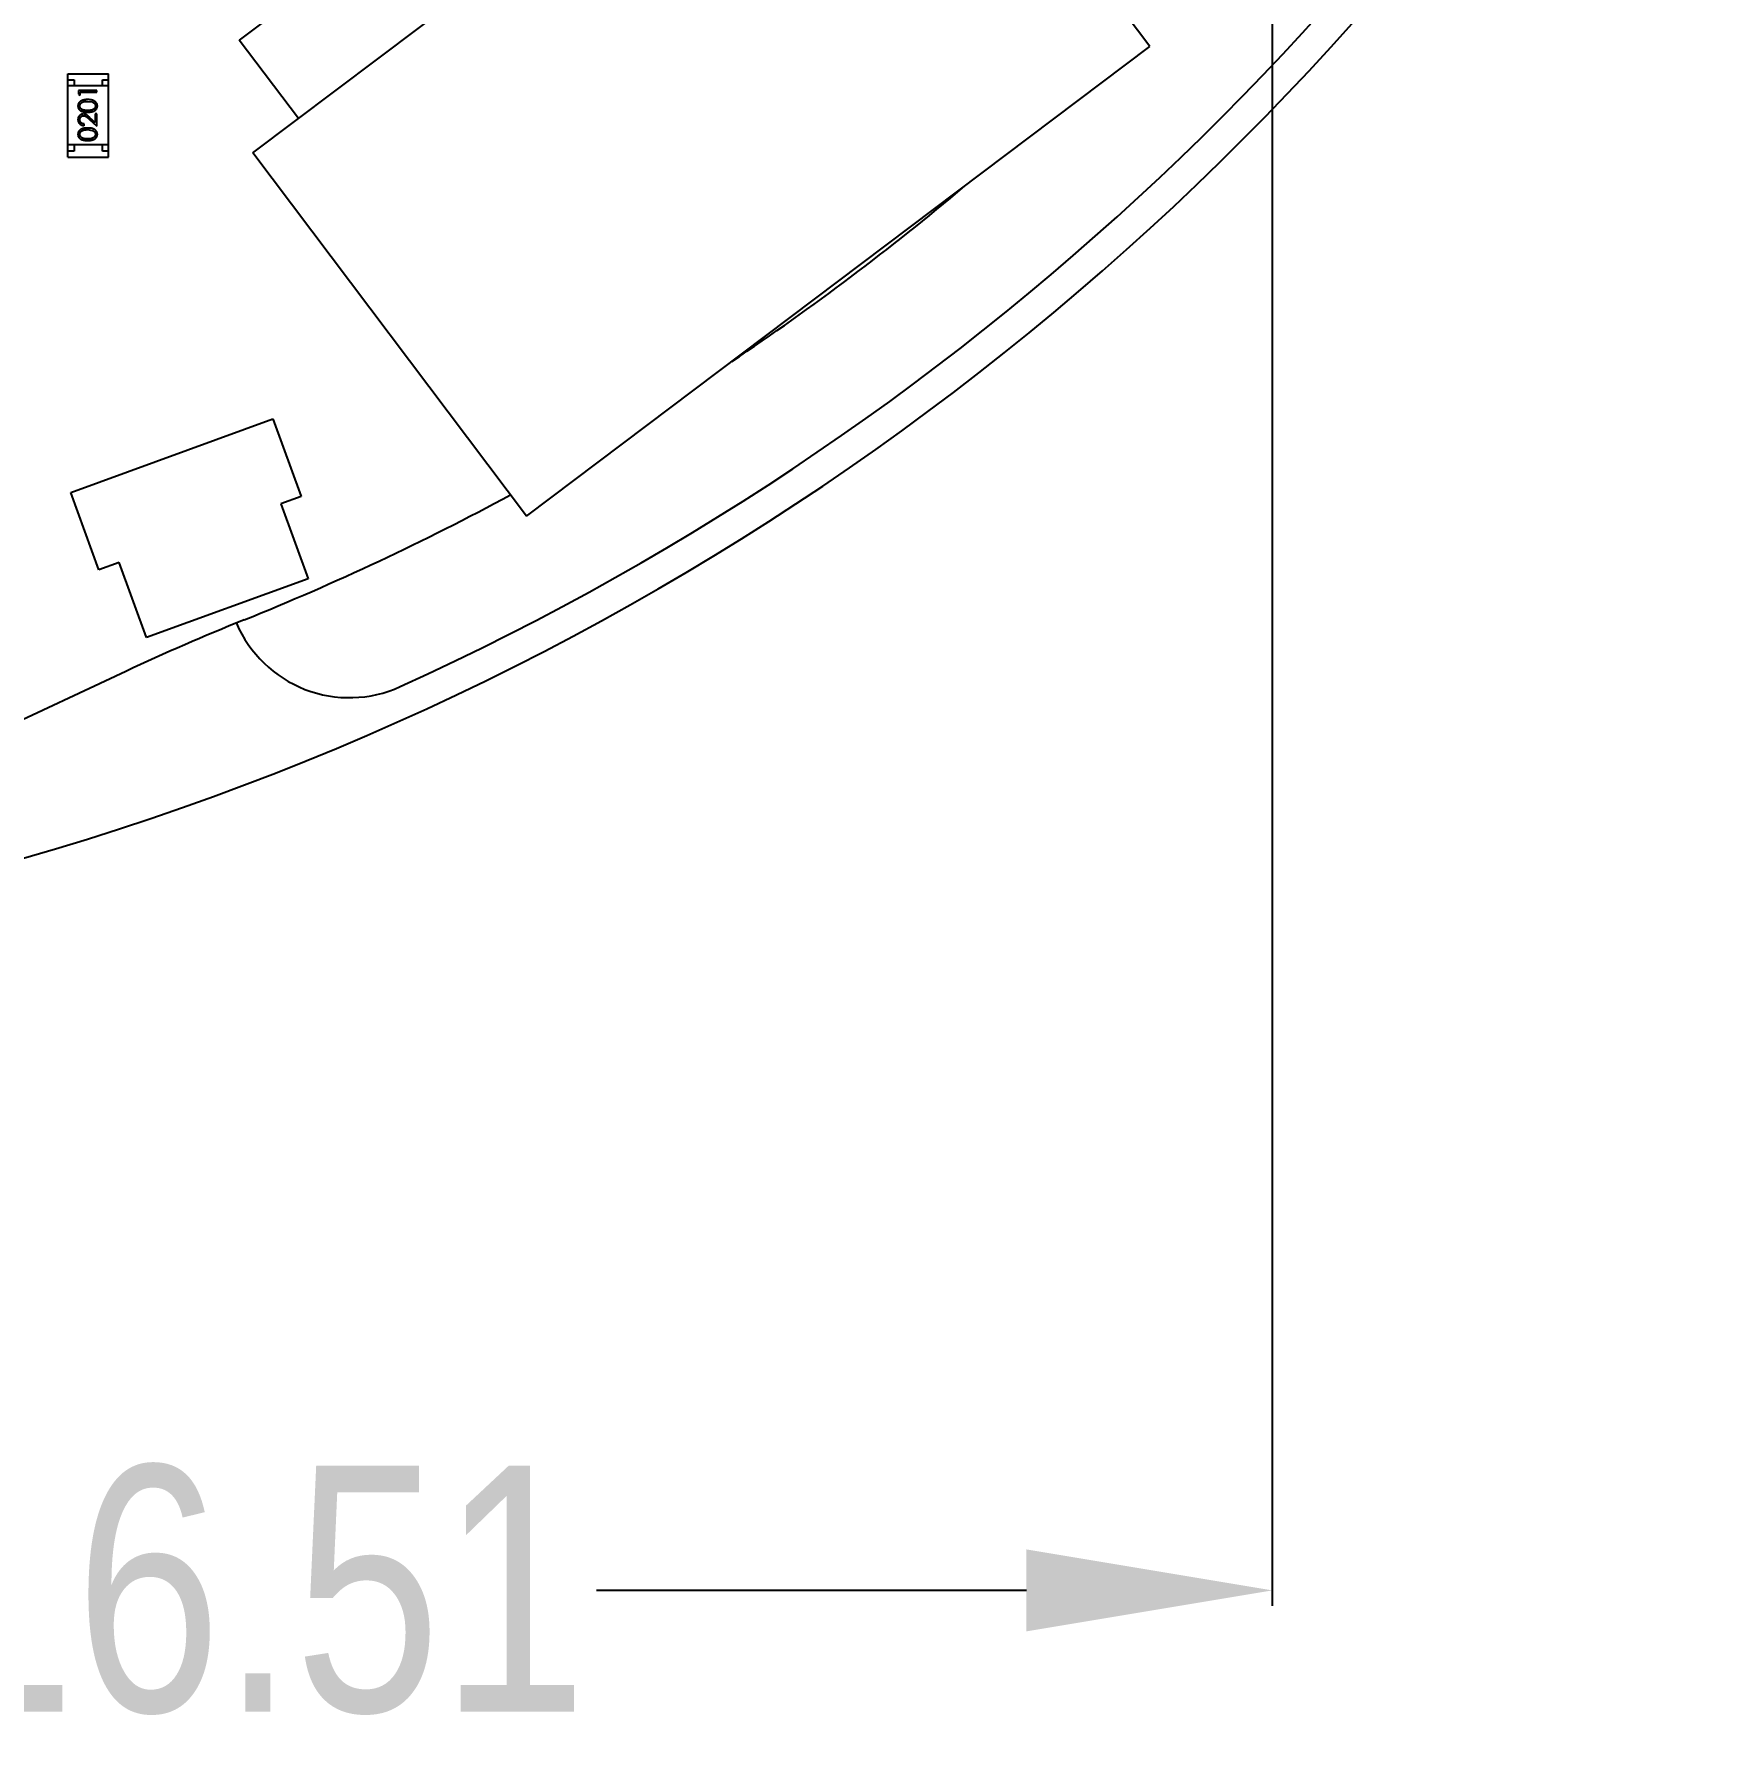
# Model space of a CAD drawing. Header units: inches. Extents: x 398 to 599, y 40 to 151.
# Drawn here: x 560.19 to 573.9, y 63.55 to 77.52 of the extents above; entities that cross this region are included whole.
import ezdxf

# ---------------------------------------------------------------- set-up
doc = ezdxf.new("R2010")
doc.units = ezdxf.units.IN
doc.header["$LTSCALE"] = 1.21
doc.header["$MEASUREMENT"] = 0
doc.header["$PDMODE"] = 3
doc.header["$PDSIZE"] = 0.3125
doc.layers.get('0').update_dxf_attribs({"linetype": 'CONTINUOUS'})
doc.layers.get('Defpoints').update_dxf_attribs({"linetype": 'CONTINUOUS'})
doc.layers.add('DIM', color=3, linetype='CONTINUOUS')
doc.styles.get("Standard").update_dxf_attribs({"font": 'txt', "width": 0.8})
doc.dimstyles.get("Standard").update_dxf_attribs({"dimtxt": 0.15625, "dimasz": 0.1875, "dimexe": 0.125, "dimexo": 0.0625, "dimgap": 0.09, "dimtad": 0, "dimtih": 1, "dimtoh": 1, "dimzin": 4, "dimdsep": 46, "dimtxsty": 'Standard', "dimblk": '_FILLED', "dimblk1": '_FILLED', "dimblk2": '_FILLED', "dimcen": 0.09, "dimazin": 1, "dimtp": 0.01, "dimtm": 0.01, "dimtfac": 1, "dimtofl": 0, "dimtmove": 0, "dimatfit": 3, "dimldrblk": '_FILLED', "dimfxl": 1, "dimtolj": 1, "dimtzin": 4, "dimarcsym": 0})

# ---------------------------------------------------------------- blocks, each defined once
blk = doc.blocks.new('_FILLED')
at = {"color": 0, "linetype": 'ByBlock'}
blk.add_solid([(0, 0), (-1, 0.1667), (-1, -0.1667)], dxfattribs=at)
blk = doc.blocks.new('*D71')
at = {"layer": 'Defpoints', "color": 0}
for p in [(570.261, 87.005), (553.751, 68.402), (553.751, 64.859)]:
    blk.add_point(p, dxfattribs=at)
at = {"layer": 'DIM', "color": 0, "lineweight": -2}
for p, q in [((570.261, 86.943), (570.261, 64.734)), ((553.751, 68.34), (553.751, 64.734)), ((555.751, 64.859), (559.249, 64.859)), ((568.261, 64.859), (564.763, 64.859))]:
    blk.add_line(p, q, dxfattribs=at)
at = {"layer": 'DIM', "color": 0, "lineweight": -2, "xscale": 2, "yscale": 2, "zscale": 2, "rotation": 180}
blk.add_blockref('_FILLED', (553.751, 64.859), dxfattribs=at)
at = {"layer": 'DIM', "color": 0, "lineweight": -2, "xscale": 2, "yscale": 2, "zscale": 2}
blk.add_blockref('_FILLED', (570.261, 64.859), dxfattribs=at)
at = {"layer": 'DIM', "color": 0, "insert": (562.006, 64.859), "char_height": 2, "attachment_point": 5}
blk.add_mtext('\\A1;16.51', dxfattribs=at)

msp = doc.modelspace()

# ---------------------------------------------------------------- linework, layer by layer
at = {"color": 7, "linetype": 'Continuous'}
for p, q in [((566.186, 80.739), (561.854, 77.475)), ((561.966, 76.557), (567.037, 80.379)), ((569.264, 77.424), (567.037, 80.379)), ((562.336, 76.836), (561.854, 77.475)), ((564.192, 73.602), (569.264, 77.424)), ((560.461, 76.522), (560.461, 77.202)), ((560.461, 77.202), (560.791, 77.202)), ((560.461, 77.152), (560.511, 77.152)), ((560.511, 77.152), (560.511, 77.102)), ((560.741, 77.102), (560.741, 77.152)), ((560.741, 77.152), (560.791, 77.152)), ((560.791, 76.522), (560.791, 77.202)), ((560.791, 77.102), (560.461, 77.102)), ((560.546, 77.064), (560.546, 77.036)), ((560.696, 77.064), (560.546, 77.064)), ((560.546, 77.036), (560.561, 77.027)), ((560.561, 77.027), (560.561, 77.051)), ((560.561, 77.051), (560.696, 77.051)), ((560.696, 77.051), (560.696, 77.064)), ((560.621, 76.977), (560.659, 76.972)), ((560.681, 76.876), (560.681, 76.806)), ((560.696, 76.876), (560.681, 76.876)), ((560.696, 76.774), (560.696, 76.876)), ((560.592, 76.779), (560.592, 76.793)), ((560.621, 76.747), (560.659, 76.741)), ((560.634, 76.832), (560.696, 76.774)), ((560.681, 76.806), (560.64, 76.843)), ((560.791, 76.622), (560.461, 76.622)), ((560.511, 76.622), (560.511, 76.572)), ((560.741, 76.572), (560.741, 76.622)), ((560.511, 76.572), (560.461, 76.572)), ((560.461, 76.522), (560.791, 76.522)), ((560.791, 76.572), (560.741, 76.572)), ((564.192, 73.602), (561.966, 76.557)), ((560.484, 73.793), (562.129, 74.392)), ((562.129, 74.392), (562.358, 73.762)), ((560.713, 73.164), (560.484, 73.793)), ((562.358, 73.762), (562.193, 73.702)), ((562.193, 73.702), (562.416, 73.091)), ((560.878, 73.223), (560.713, 73.164)), ((561.1, 72.613), (560.878, 73.223)), ((562.416, 73.091), (561.1, 72.613)), ((559.039, 71.456), (560.932, 72.339))]:
    msp.add_line(p, q, dxfattribs=at)
for centre, radius, start, end in [((553.751, 92.925), 23, 281.2259, 258.7753), ((553.751, 92.925), 22.75, 294.4433, 241.1343), ((553.751, 92.925), 21.75, 303.8422, 310.0892), ((553.751, 92.925), 21.75, 291.9901, 298.2997), ((569.384, 54.212), 20, 111.9901, 115), ((562.751, 73.124), 1, 203.1672, 294.4433)]:
    msp.add_arc(centre, radius, start, end, dxfattribs=at)
for points, knots in [([(560.621, 76.991), (560.619, 76.991), (560.614, 76.991), (560.608, 76.991), (560.601, 76.99), (560.596, 76.989), (560.59, 76.988), (560.585, 76.987), (560.58, 76.986), (560.576, 76.984), (560.572, 76.982), (560.568, 76.98), (560.564, 76.978), (560.561, 76.976), (560.558, 76.974), (560.555, 76.971), (560.553, 76.968), (560.55, 76.965), (560.548, 76.962), (560.547, 76.959), (560.545, 76.956), (560.544, 76.953), (560.543, 76.95), (560.543, 76.946), (560.542, 76.943), (560.542, 76.94), (560.542, 76.939)], [0, 0, 0, 0, 0.065278, 0.127205, 0.186168, 0.241675, 0.294115, 0.343609, 0.390387, 0.434463, 0.476646, 0.517002, 0.555936, 0.593716, 0.630057, 0.665601, 0.700745, 0.734917, 0.768681, 0.802087, 0.834849, 0.867433, 0.900138, 0.932806, 0.966212, 1, 1, 1, 1]), ([(560.542, 76.939), (560.542, 76.938), (560.542, 76.936), (560.543, 76.932), (560.543, 76.929), (560.544, 76.926), (560.545, 76.922), (560.547, 76.919), (560.548, 76.916), (560.55, 76.913), (560.553, 76.91), (560.555, 76.908), (560.558, 76.905), (560.561, 76.903), (560.564, 76.901), (560.567, 76.899), (560.571, 76.897), (560.575, 76.895), (560.579, 76.894), (560.584, 76.892), (560.589, 76.891), (560.595, 76.891), (560.601, 76.89), (560.607, 76.889), (560.614, 76.889), (560.619, 76.889), (560.621, 76.889)], [0, 0, 0, 0, 0.033742, 0.066533, 0.099153, 0.13154, 0.164087, 0.196563, 0.229707, 0.263315, 0.297504, 0.331686, 0.366482, 0.4021, 0.438958, 0.476748, 0.515985, 0.556589, 0.599519, 0.645765, 0.695487, 0.748721, 0.805687, 0.866754, 0.931405, 1, 1, 1, 1]), ([(560.587, 76.874), (560.585, 76.874), (560.582, 76.873), (560.578, 76.873), (560.574, 76.872), (560.57, 76.871), (560.566, 76.869), (560.562, 76.867), (560.559, 76.864), (560.555, 76.861), (560.552, 76.858), (560.55, 76.854), (560.547, 76.851), (560.545, 76.847), (560.544, 76.842), (560.543, 76.838), (560.542, 76.833), (560.542, 76.83), (560.542, 76.828)], [0, 0, 0, 0, 0.06271, 0.123347, 0.183401, 0.242828, 0.302097, 0.36242, 0.423725, 0.487032, 0.550491, 0.612709, 0.674265, 0.73617, 0.799211, 0.863483, 0.930525, 1, 1, 1, 1]), ([(560.557, 76.94), (560.558, 76.941), (560.558, 76.945), (560.559, 76.949), (560.561, 76.954), (560.563, 76.958), (560.566, 76.961), (560.568, 76.963), (560.57, 76.965), (560.572, 76.966), (560.575, 76.968), (560.578, 76.97), (560.581, 76.971), (560.585, 76.972), (560.588, 76.974), (560.592, 76.975), (560.596, 76.976), (560.601, 76.976), (560.606, 76.977), (560.61, 76.977), (560.616, 76.977), (560.619, 76.977), (560.621, 76.977)], [0, 0, 0, 0, 0.059689, 0.119507, 0.181075, 0.246162, 0.279894, 0.314468, 0.350403, 0.387474, 0.426147, 0.466624, 0.508745, 0.553328, 0.600058, 0.649177, 0.700552, 0.754894, 0.811825, 0.871514, 0.934319, 1, 1, 1, 1]), ([(560.621, 76.902), (560.619, 76.902), (560.615, 76.902), (560.609, 76.903), (560.604, 76.903), (560.599, 76.904), (560.595, 76.904), (560.591, 76.905), (560.587, 76.906), (560.583, 76.907), (560.58, 76.908), (560.577, 76.91), (560.575, 76.911), (560.572, 76.913), (560.57, 76.914), (560.568, 76.916), (560.566, 76.918), (560.563, 76.921), (560.561, 76.925), (560.559, 76.93), (560.558, 76.935), (560.558, 76.938), (560.557, 76.94)], [0, 0, 0, 0, 0.073302, 0.142286, 0.206253, 0.266017, 0.321612, 0.372532, 0.419497, 0.462398, 0.502825, 0.541489, 0.579034, 0.615143, 0.650298, 0.684912, 0.718701, 0.752189, 0.817245, 0.879117, 0.939613, 1, 1, 1, 1]), ([(560.64, 76.843), (560.639, 76.845), (560.636, 76.847), (560.632, 76.851), (560.628, 76.855), (560.624, 76.858), (560.62, 76.861), (560.617, 76.863), (560.613, 76.866), (560.61, 76.868), (560.605, 76.87), (560.599, 76.872), (560.593, 76.873), (560.589, 76.874), (560.587, 76.874)], [0, 0, 0, 0, 0.09953, 0.192079, 0.277712, 0.357454, 0.429648, 0.495771, 0.555538, 0.608657, 0.707578, 0.804328, 0.901298, 1, 1, 1, 1]), ([(560.7, 76.939), (560.7, 76.94), (560.7, 76.943), (560.699, 76.946), (560.699, 76.95), (560.698, 76.953), (560.696, 76.956), (560.695, 76.959), (560.693, 76.963), (560.691, 76.966), (560.689, 76.968), (560.687, 76.971), (560.684, 76.974), (560.681, 76.976), (560.677, 76.978), (560.674, 76.981), (560.67, 76.982), (560.666, 76.984), (560.662, 76.986), (560.657, 76.987), (560.652, 76.988), (560.646, 76.989), (560.64, 76.99), (560.634, 76.991), (560.628, 76.991), (560.623, 76.991), (560.621, 76.991)], [0, 0, 0, 0, 0.033824, 0.067298, 0.10028, 0.133019, 0.165736, 0.198792, 0.232372, 0.266409, 0.301016, 0.336196, 0.371972, 0.408574, 0.446394, 0.485225, 0.525372, 0.567224, 0.611081, 0.65775, 0.70702, 0.759235, 0.814484, 0.873227, 0.934937, 1, 1, 1, 1]), ([(560.684, 76.94), (560.684, 76.938), (560.684, 76.935), (560.683, 76.93), (560.681, 76.925), (560.678, 76.921), (560.676, 76.918), (560.674, 76.916), (560.672, 76.914), (560.67, 76.913), (560.667, 76.911), (560.664, 76.91), (560.662, 76.908), (560.658, 76.907), (560.655, 76.906), (560.651, 76.905), (560.647, 76.904), (560.643, 76.904), (560.638, 76.903), (560.632, 76.903), (560.627, 76.902), (560.623, 76.902), (560.621, 76.902)], [0, 0, 0, 0, 0.060034, 0.120278, 0.182348, 0.247919, 0.281641, 0.315701, 0.350322, 0.385703, 0.421819, 0.459196, 0.497866, 0.538301, 0.58121, 0.628183, 0.679403, 0.734699, 0.794074, 0.858416, 0.927049, 1, 1, 1, 1]), ([(560.621, 76.889), (560.623, 76.889), (560.628, 76.889), (560.635, 76.889), (560.641, 76.89), (560.647, 76.891), (560.653, 76.891), (560.658, 76.893), (560.662, 76.894), (560.667, 76.895), (560.671, 76.897), (560.675, 76.899), (560.678, 76.901), (560.681, 76.903), (560.684, 76.905), (560.687, 76.908), (560.689, 76.911), (560.692, 76.913), (560.693, 76.916), (560.695, 76.919), (560.697, 76.922), (560.698, 76.926), (560.699, 76.929), (560.699, 76.932), (560.7, 76.936), (560.7, 76.938), (560.7, 76.939)], [0, 0, 0, 0, 0.068113, 0.132564, 0.193427, 0.250218, 0.303569, 0.353576, 0.400235, 0.443586, 0.484619, 0.524292, 0.56238, 0.599049, 0.63494, 0.669782, 0.704009, 0.737842, 0.771098, 0.803896, 0.836415, 0.868639, 0.900715, 0.933378, 0.966213, 1, 1, 1, 1]), ([(560.659, 76.972), (560.66, 76.971), (560.662, 76.971), (560.665, 76.969), (560.667, 76.968), (560.67, 76.966), (560.672, 76.964), (560.674, 76.963), (560.676, 76.961), (560.679, 76.958), (560.681, 76.954), (560.683, 76.949), (560.684, 76.945), (560.684, 76.941), (560.684, 76.94)], [0, 0, 0, 0, 0.075949, 0.148549, 0.218996, 0.286119, 0.351826, 0.416074, 0.478265, 0.540325, 0.660405, 0.774606, 0.887187, 1, 1, 1, 1]), ([(560.542, 76.828), (560.542, 76.827), (560.542, 76.823), (560.543, 76.818), (560.544, 76.814), (560.546, 76.809), (560.548, 76.805), (560.55, 76.801), (560.553, 76.797), (560.556, 76.794), (560.56, 76.791), (560.564, 76.788), (560.568, 76.785), (560.572, 76.783), (560.577, 76.782), (560.582, 76.78), (560.587, 76.78), (560.59, 76.779), (560.592, 76.779)], [0, 0, 0, 0, 0.06445, 0.126725, 0.187421, 0.247417, 0.306749, 0.366595, 0.427749, 0.490235, 0.553031, 0.614805, 0.676505, 0.738096, 0.801021, 0.864897, 0.931209, 1, 1, 1, 1]), ([(560.621, 76.76), (560.619, 76.76), (560.614, 76.76), (560.608, 76.76), (560.601, 76.759), (560.596, 76.758), (560.59, 76.758), (560.585, 76.756), (560.58, 76.755), (560.576, 76.753), (560.572, 76.752), (560.568, 76.75), (560.564, 76.748), (560.561, 76.745), (560.558, 76.743), (560.555, 76.74), (560.553, 76.738), (560.55, 76.735), (560.548, 76.732), (560.547, 76.729), (560.545, 76.725), (560.544, 76.722), (560.543, 76.719), (560.543, 76.715), (560.542, 76.712), (560.542, 76.71), (560.542, 76.708)], [0, 0, 0, 0, 0.065278, 0.127205, 0.186168, 0.241675, 0.294115, 0.343609, 0.390387, 0.434463, 0.476646, 0.517002, 0.555936, 0.593716, 0.630057, 0.665601, 0.700745, 0.734917, 0.768681, 0.802087, 0.834849, 0.867433, 0.900138, 0.932806, 0.966212, 1, 1, 1, 1]), ([(560.557, 76.828), (560.558, 76.829), (560.558, 76.831), (560.558, 76.834), (560.559, 76.837), (560.56, 76.84), (560.561, 76.843), (560.562, 76.846), (560.564, 76.848), (560.566, 76.851), (560.569, 76.853), (560.571, 76.855), (560.574, 76.856), (560.576, 76.858), (560.579, 76.859), (560.582, 76.86), (560.585, 76.86), (560.587, 76.86), (560.588, 76.86)], [0, 0, 0, 0, 0.068027, 0.133505, 0.19695, 0.26027, 0.322741, 0.384982, 0.448465, 0.513424, 0.578224, 0.640011, 0.700094, 0.760067, 0.819012, 0.877878, 0.938035, 1, 1, 1, 1]), ([(560.592, 76.793), (560.591, 76.793), (560.588, 76.793), (560.584, 76.794), (560.581, 76.795), (560.577, 76.796), (560.574, 76.798), (560.572, 76.799), (560.569, 76.801), (560.567, 76.804), (560.564, 76.806), (560.563, 76.809), (560.561, 76.812), (560.56, 76.814), (560.559, 76.818), (560.558, 76.821), (560.558, 76.824), (560.558, 76.826), (560.557, 76.828)], [0, 0, 0, 0, 0.073648, 0.143686, 0.210962, 0.275557, 0.338064, 0.399311, 0.4594, 0.51934, 0.579024, 0.637809, 0.695959, 0.754122, 0.813113, 0.873453, 0.935561, 1, 1, 1, 1]), ([(560.557, 76.709), (560.558, 76.71), (560.558, 76.714), (560.559, 76.719), (560.561, 76.723), (560.563, 76.727), (560.566, 76.73), (560.568, 76.732), (560.57, 76.734), (560.572, 76.736), (560.575, 76.737), (560.578, 76.739), (560.581, 76.74), (560.585, 76.742), (560.588, 76.743), (560.592, 76.744), (560.596, 76.745), (560.601, 76.745), (560.606, 76.746), (560.61, 76.746), (560.616, 76.747), (560.619, 76.747), (560.621, 76.747)], [0, 0, 0, 0, 0.059689, 0.119507, 0.181075, 0.246162, 0.279894, 0.314468, 0.350403, 0.387474, 0.426147, 0.466624, 0.508745, 0.553328, 0.600058, 0.649177, 0.700552, 0.754894, 0.811825, 0.871514, 0.934319, 1, 1, 1, 1]), ([(560.588, 76.86), (560.59, 76.86), (560.593, 76.86), (560.598, 76.859), (560.602, 76.857), (560.606, 76.855), (560.609, 76.853), (560.612, 76.851), (560.615, 76.849), (560.618, 76.846), (560.622, 76.843), (560.625, 76.84), (560.63, 76.836), (560.632, 76.833), (560.634, 76.832)], [0, 0, 0, 0, 0.088014, 0.174976, 0.2638, 0.355443, 0.406413, 0.465519, 0.533076, 0.609353, 0.693899, 0.787171, 0.889197, 1, 1, 1, 1]), ([(560.7, 76.708), (560.7, 76.71), (560.7, 76.712), (560.699, 76.715), (560.699, 76.719), (560.698, 76.722), (560.696, 76.725), (560.695, 76.729), (560.693, 76.732), (560.691, 76.735), (560.689, 76.738), (560.687, 76.74), (560.684, 76.743), (560.681, 76.745), (560.677, 76.748), (560.674, 76.75), (560.67, 76.752), (560.666, 76.753), (560.662, 76.755), (560.657, 76.756), (560.652, 76.758), (560.646, 76.759), (560.64, 76.759), (560.634, 76.76), (560.628, 76.76), (560.623, 76.76), (560.621, 76.76)], [0, 0, 0, 0, 0.033824, 0.067298, 0.10028, 0.133019, 0.165736, 0.198792, 0.232372, 0.266409, 0.301016, 0.336196, 0.371972, 0.408574, 0.446394, 0.485225, 0.525372, 0.567224, 0.611081, 0.65775, 0.70702, 0.759235, 0.814484, 0.873227, 0.934937, 1, 1, 1, 1]), ([(560.659, 76.741), (560.66, 76.741), (560.662, 76.74), (560.665, 76.739), (560.667, 76.737), (560.67, 76.735), (560.672, 76.734), (560.674, 76.732), (560.676, 76.73), (560.679, 76.727), (560.681, 76.723), (560.683, 76.719), (560.684, 76.714), (560.684, 76.71), (560.684, 76.709)], [0, 0, 0, 0, 0.075949, 0.148549, 0.218996, 0.286119, 0.351826, 0.416074, 0.478265, 0.540325, 0.660405, 0.774606, 0.887187, 1, 1, 1, 1]), ([(560.542, 76.708), (560.542, 76.707), (560.542, 76.705), (560.543, 76.701), (560.543, 76.698), (560.544, 76.695), (560.545, 76.692), (560.547, 76.688), (560.548, 76.685), (560.55, 76.682), (560.553, 76.68), (560.555, 76.677), (560.558, 76.674), (560.561, 76.672), (560.564, 76.67), (560.567, 76.668), (560.571, 76.666), (560.575, 76.664), (560.579, 76.663), (560.584, 76.662), (560.589, 76.661), (560.595, 76.66), (560.601, 76.659), (560.607, 76.659), (560.614, 76.658), (560.619, 76.658), (560.621, 76.658)], [0, 0, 0, 0, 0.033742, 0.066533, 0.099153, 0.13154, 0.164087, 0.196563, 0.229707, 0.263315, 0.297504, 0.331686, 0.366482, 0.4021, 0.438958, 0.476748, 0.515985, 0.556589, 0.599519, 0.645765, 0.695487, 0.748721, 0.805687, 0.866754, 0.931405, 1, 1, 1, 1]), ([(560.621, 76.672), (560.619, 76.672), (560.615, 76.672), (560.609, 76.672), (560.604, 76.672), (560.599, 76.673), (560.595, 76.673), (560.591, 76.674), (560.587, 76.675), (560.583, 76.676), (560.58, 76.677), (560.577, 76.679), (560.575, 76.68), (560.572, 76.682), (560.57, 76.684), (560.568, 76.686), (560.566, 76.688), (560.563, 76.69), (560.561, 76.694), (560.559, 76.699), (560.558, 76.704), (560.558, 76.707), (560.557, 76.709)], [0, 0, 0, 0, 0.073302, 0.142286, 0.206253, 0.266017, 0.321612, 0.372532, 0.419497, 0.462398, 0.502825, 0.541489, 0.579034, 0.615143, 0.650298, 0.684912, 0.718701, 0.752189, 0.817245, 0.879117, 0.939613, 1, 1, 1, 1]), ([(560.684, 76.709), (560.684, 76.707), (560.684, 76.704), (560.683, 76.699), (560.681, 76.694), (560.678, 76.69), (560.676, 76.688), (560.674, 76.686), (560.672, 76.684), (560.67, 76.682), (560.667, 76.68), (560.664, 76.679), (560.662, 76.677), (560.658, 76.676), (560.655, 76.675), (560.651, 76.674), (560.647, 76.673), (560.643, 76.673), (560.638, 76.672), (560.632, 76.672), (560.627, 76.672), (560.623, 76.672), (560.621, 76.672)], [0, 0, 0, 0, 0.060034, 0.120278, 0.182348, 0.247919, 0.281641, 0.315701, 0.350322, 0.385703, 0.421819, 0.459196, 0.497866, 0.538301, 0.58121, 0.628183, 0.679403, 0.734699, 0.794074, 0.858416, 0.927049, 1, 1, 1, 1]), ([(560.621, 76.658), (560.623, 76.658), (560.628, 76.658), (560.635, 76.659), (560.641, 76.659), (560.647, 76.66), (560.653, 76.661), (560.658, 76.662), (560.662, 76.663), (560.667, 76.665), (560.671, 76.666), (560.675, 76.668), (560.678, 76.67), (560.681, 76.672), (560.684, 76.675), (560.687, 76.677), (560.689, 76.68), (560.692, 76.683), (560.693, 76.685), (560.695, 76.688), (560.697, 76.692), (560.698, 76.695), (560.699, 76.698), (560.699, 76.701), (560.7, 76.705), (560.7, 76.707), (560.7, 76.708)], [0, 0, 0, 0, 0.068113, 0.132564, 0.193427, 0.250218, 0.303569, 0.353576, 0.400235, 0.443586, 0.484619, 0.524292, 0.56238, 0.599049, 0.63494, 0.669782, 0.704009, 0.737842, 0.771098, 0.803896, 0.836415, 0.868639, 0.900715, 0.933378, 0.966213, 1, 1, 1, 1])]:
    msp.add_open_spline(points, degree=3, knots=knots, dxfattribs=at)

# ---------------------------------------------------------------- dimensions: what is measured, and where the dimension line sits
at = {"layer": 'DIM'}
dim = msp.add_linear_dim(base=(553.751, 64.859), p1=(570.261, 87.005), p2=(553.751, 68.402), dimstyle='Standard', override={"dimtxt": 2, "dimasz": 2, "dimtih": 0, "dimtoh": 0, "dimzin": 0, "dimcen": 0.198, "dimadec": 0, "dimazin": 0, "dimtp": 0, "dimtm": 0, "dimtdec": 4, "dimtzin": 0}, dxfattribs=at)
dim.commit()
dim.dimension.update_dxf_attribs({"geometry": '*D71', "text_midpoint": (562.006, 64.859)})

doc.saveas('drawing.dxf')
